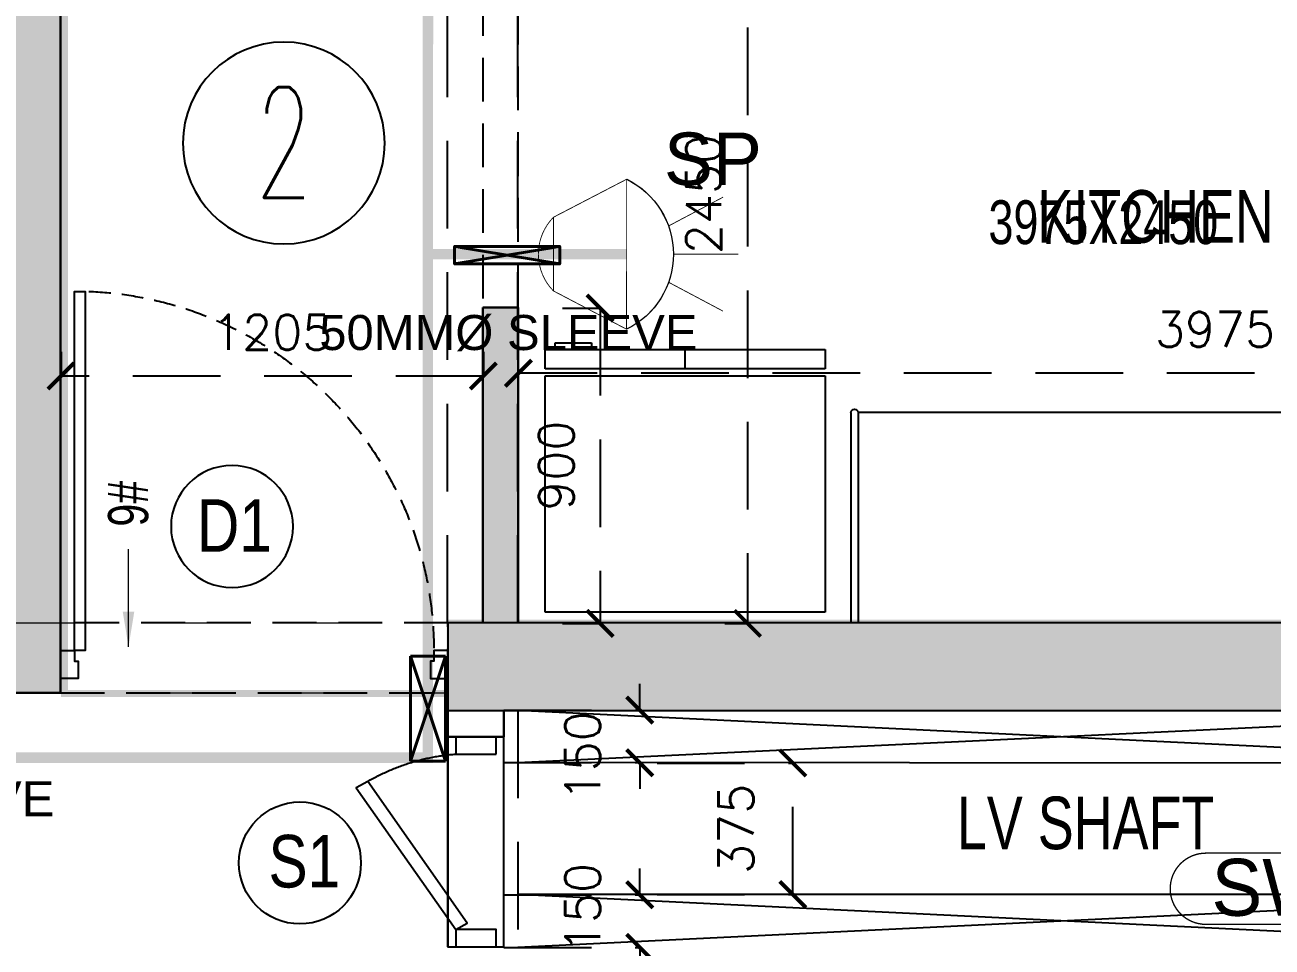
# Model space of a CAD drawing. Header units: millimetres. Extents: x 1135099 to 1230264, y -5736945 to -5695799.
# Drawn here: x 1206244 to 1209802, y -5711475 to -5708843 of the extents above; entities that cross this region are included whole.
import ezdxf
from ezdxf.enums import TextEntityAlignment as Align

# ---------------------------------------------------------------- set-up
doc = ezdxf.new("R2010")
doc.units = ezdxf.units.MM
doc.header["$LTSCALE"] = 1000
doc.header["$MEASUREMENT"] = 0
for name, pattern in [('2BHK-A - BACK$1$AUDIT_D_120904163729-0', [0]), ('2BHK-A - BACK$1$HIDDEN', [0.375, 0.25, -0.125]), ('AUDIT_D_120904163729-0', [0]), ('T8 - TYPICAL FLOOR CORE$0$HIDDEN', [0.375, 0.25, -0.125]), ('T8 - TYPICAL FLOOR CORE$0$HIDDEN2', [0.1875, 0.125, -0.0625]), ('T8(T9 IS SIMILAR) - DIMENSION & TEXTING$0$( Hidden )', [0.375, 0.25, -0.125]), ('T8(T9 IS SIMILAR) - DIMENSION & TEXTING$0$3BHK-D$0$HIDDEN', [0.375, 0.25, -0.125]), ('T8(T9 IS SIMILAR) - DIMENSION & TEXTING$0$CENTER2', [1.125, 0.75, -0.125, 0.125, -0.125]), ('T8(T9 IS SIMILAR) - DIMENSION & TEXTING$0$HIDDEN', [0.375, 0.25, -0.125]), ('T8(T9 IS SIMILAR) - DIMENSION & TEXTING$1$AUDIT_D_120904163729-0', [0]), ('T8(T9 IS SIMILAR)$0$$0$HIDDEN', [0.375, 0.25, -0.125]), ('T8(T9 IS SIMILAR)$0$HIDDEN', [0.375, 0.25, -0.125])]:
    doc.linetypes.add(name, pattern=pattern)
doc.layers.get('0').update_dxf_attribs({"linetype": 'AUDIT_D_120904163729-0'})
for name, color, linetype in [('2BHK-A - BACK$0$A-DOOR-FULL', 2, 'Continuous'), ('2BHK-A - BACK$0$a-KIT FIX', 251, 'Continuous'), ('2BHK-A - BACK$1$A-HATCH -160', 251, '2BHK-A - BACK$1$AUDIT_D_120904163729-0'), ('2BHK-A - BACK$1$CUT-OUT', 49, 'Continuous'), ('T8 - TYPICAL FLOOR CORE$0$A-DIMENSIONS', 2, 'T8 - TYPICAL FLOOR CORE$0$HIDDEN'), ('T8 - TYPICAL FLOOR CORE$0$A-DOOR', 1, 'Continuous'), ('T8 - TYPICAL FLOOR CORE$0$A-FLAT NOS.', 7, 'Continuous'), ('T8 - TYPICAL FLOOR CORE$0$A-RSP DOOR NO', 4, 'Continuous'), ('T8 - TYPICAL FLOOR CORE$0$a-window-no', 125, 'Continuous'), ('T8 - TYPICAL FLOOR CORE$0$BEAM', 5, 'T8 - TYPICAL FLOOR CORE$0$HIDDEN'), ('T8 - TYPICAL FLOOR CORE$0$CUT-OUT', 49, 'Continuous'), ('T8 - TYPICAL FLOOR CORE$0$Typical floor plan-$0$$0$A2-TYPICAL$0$a-door', 1, 'Continuous'), ('T8(T9 IS SIMILAR) - DIMENSION & TEXTING$0$A-DIMENSIONS', 2, 'T8(T9 IS SIMILAR) - DIMENSION & TEXTING$0$HIDDEN'), ('T8(T9 IS SIMILAR) - DIMENSION & TEXTING$0$A-FIRE FIGHTING', 7, 'T8(T9 IS SIMILAR) - DIMENSION & TEXTING$1$AUDIT_D_120904163729-0'), ('T8(T9 IS SIMILAR) - DIMENSION & TEXTING$1$a-window-no', 125, 'Continuous'), ('T8(T9 IS SIMILAR)$0$S-BEAM', 20, 'T8(T9 IS SIMILAR)$0$$0$HIDDEN'), ('T8_REFUGE COLUMNS$1$A-RCC COLS', 3, 'Continuous'), ('T8_TYPICAL COLUMNS$0$A-RCC COLS', 3, 'Continuous')]:
    doc.layers.add(name, color=color, linetype=linetype)
for name, color, linetype, lineweight in [('2BHK-A - BACK$1$A-WALL- 160', 6, 'Continuous', 30), ('T8 - TYPICAL FLOOR CORE$0$a-Text', 4, 'Continuous', 0), ('T8 - TYPICAL FLOOR CORE$0$A-WALL- 160', 6, 'Continuous', 30), ('T8 - TYPICAL FLOOR CORE$0$D&W', 8, 'Continuous', 25), ('T8(T9 IS SIMILAR) - DIMENSION & TEXTING$0$U-IPD-WS-FIRE', 1, 'Continuous', 40), ('T8(T9 IS SIMILAR) - DIMENSION & TEXTING$0$U-IPD-WS-SP', 1, 'Continuous', 5), ('T8(T9 IS SIMILAR) - DIMENSION & TEXTING$0$U-IPD-WS-TEXT', 7, 'Continuous', 0), ('T8(T9 IS SIMILAR) - DIMENSION & TEXTING$1$a-Text', 4, 'Continuous', 0), ('T8(T9 IS SIMILAR) - DIMENSION & TEXTING$1$a-TEXT -R SIZE', 4, 'Continuous', 0), ('T8(T9 IS SIMILAR) - DIMENSION & TEXTING$1$R0-18-10-2014-T1-1st Podium Floor Plan$0$Text', 2, 'Continuous', 0), ('T8(T9 IS SIMILAR)$0$D&W', 8, 'Continuous', 25), ('T8(T9 IS SIMILAR)$0$SCPL BEAM', 191, 'T8(T9 IS SIMILAR)$0$$0$HIDDEN', 13), ('T8_REFUGE COLUMNS$0$A-COLUMN NO size reduce', 81, 'Continuous', 25)]:
    doc.layers.add(name, color=color, linetype=linetype, lineweight=lineweight)
doc.layers.add('A-RERA CARPET AREA', color=30, linetype='Continuous', plot=False)
for name, color, linetype, lineweight, true_color in [('T8(T9 IS SIMILAR) - DIMENSION & TEXTING$0$U-IPD-SP-SLEV-100', 7, 'T8(T9 IS SIMILAR) - DIMENSION & TEXTING$0$CENTER2', 40, 0xdc3709), ('T8(T9 IS SIMILAR) - DIMENSION & TEXTING$0$U-IPD-SP-SLEV-50', 7, 'T8(T9 IS SIMILAR) - DIMENSION & TEXTING$0$3BHK-D$0$HIDDEN', 40, 0x2f0dd9), ('T8_REFUGE COLUMNS$1$COL-HATCH', 7, 'Continuous', 25, 0xa3a3a3)]:
    doc.layers.add(name, color=color, linetype=linetype, lineweight=lineweight, true_color=true_color)
doc.styles.add('T8 - TYPICAL FLOOR CORE$0$ARIAL ARROW', font='swisscl.ttf')
doc.styles.add('T8 - TYPICAL FLOOR CORE$0$DIM150', font='SIMPLEX.shx', dxfattribs={"width": 0.6})
doc.styles.add('T8 - TYPICAL FLOOR CORE$0$LODHA STANDERD', font='sanss___.ttf')
doc.styles.add('T8 - TYPICAL FLOOR CORE$0$Romans 1', font='romans.shx', dxfattribs={"height": 100})
doc.styles.add('T8(T9 IS SIMILAR) - DIMENSION & TEXTING$0$arial', font='sanss___.ttf')
doc.styles.add('T8(T9 IS SIMILAR) - DIMENSION & TEXTING$0$Romans 1', font='romans.shx', dxfattribs={"height": 100})
doc.styles.add('T8(T9 IS SIMILAR) - DIMENSION & TEXTING$1$ARIAL ARROW', font='swisscl.ttf')
doc.styles.add('T8(T9 IS SIMILAR) - DIMENSION & TEXTING$1$LODHA STANDERD', font='sanss___.ttf')
doc.styles.add('T8(T9 IS SIMILAR) - DIMENSION & TEXTING$1$Tahoma', font='tahoma.ttf')
doc.styles.add('T8_REFUGE COLUMNS$0$STANDARD', font='GOTHIC.TTF')
doc.dimstyles.new('T8 - TYPICAL FLOOR CORE$0$ALPINE S', dxfattribs={"dimscale": 0, "dimtxt": 100, "dimasz": 75, "dimexe": 0, "dimexo": 0, "dimgap": 75, "dimtad": 1, "dimdec": 0, "dimzin": 0, "dimdsep": 46, "dimtxsty": 'T8 - TYPICAL FLOOR CORE$0$Romans 1', "dimblk": 'T8 - TYPICAL FLOOR CORE$0$_ArchTick', "dimcen": 0.09, "dimclrd": 256, "dimclre": 256, "dimclrt": 7, "dimadec": 0, "dimazin": 0, "dimtfac": 1, "dimtdec": 0, "dimtofl": 0, "dimtmove": 1, "dimatfit": 0, "dimldrblk": 'T8 - TYPICAL FLOOR CORE$0$_Open90', "dimfxl": 1, "dimtolj": 1, "dimtzin": 0, "dimarcsym": 0})
doc.dimstyles.new('T8(T9 IS SIMILAR) - DIMENSION & TEXTING$0$ALPINE S', dxfattribs={"dimscale": 0, "dimtxt": 100, "dimasz": 75, "dimexe": 0, "dimexo": 0, "dimgap": 75, "dimtad": 1, "dimdec": 0, "dimzin": 0, "dimdsep": 46, "dimtxsty": 'T8(T9 IS SIMILAR) - DIMENSION & TEXTING$0$Romans 1', "dimblk": 'T8(T9 IS SIMILAR) - DIMENSION & TEXTING$0$_ArchTick', "dimcen": 0.09, "dimclrd": 256, "dimclre": 256, "dimclrt": 7, "dimadec": 0, "dimazin": 0, "dimtfac": 1, "dimtdec": 0, "dimtofl": 0, "dimtmove": 1, "dimatfit": 0, "dimldrblk": 'T8(T9 IS SIMILAR) - DIMENSION & TEXTING$0$_Open90', "dimfxl": 1, "dimtolj": 1, "dimtzin": 0, "dimarcsym": 0})
doc.dimstyles.new('T8(T9 IS SIMILAR) - DIMENSION & TEXTING$1$SAMATA STD', dxfattribs={"dimtxt": 100, "dimasz": 50, "dimexe": 50, "dimexo": 50, "dimgap": 10, "dimtad": 0, "dimdec": 0, "dimrnd": 5, "dimzin": 0, "dimdsep": 46, "dimtxsty": 'T8(T9 IS SIMILAR) - DIMENSION & TEXTING$1$Tahoma', "dimblk": 'T8(T9 IS SIMILAR) - DIMENSION & TEXTING$1$_Origin2', "dimcen": -50, "dimdle": 50, "dimclrd": 7, "dimclre": 7, "dimclrt": 7, "dimadec": 0, "dimazin": 0, "dimtfac": 1, "dimtdec": 0, "dimtmove": 1, "dimatfit": 3, "dimfxl": 150, "dimtfill": 1, "dimtolj": 1, "dimtzin": 0, "dimlwd": -1, "dimlwe": -1, "dimarcsym": 0})

# ---------------------------------------------------------------- blocks, each defined once
blk = doc.blocks.new('T8(T9 IS SIMILAR) - DIMENSION & TEXTING$1$WINDOW TAG')
at = {"layer": 'T8(T9 IS SIMILAR) - DIMENSION & TEXTING$1$a-window-no'}
blk.add_circle((0, 0), 174.1, dxfattribs=at)
at = {"layer": 'T8(T9 IS SIMILAR) - DIMENSION & TEXTING$1$a-window-no', "style": 'T8(T9 IS SIMILAR) - DIMENSION & TEXTING$1$LODHA STANDERD'}
blk.add_attdef('WINDOW', text='', height=150, dxfattribs=at).set_placement((11.3, 2.8), align=Align.MIDDLE_CENTER)
blk = doc.blocks.new('T8(T9 IS SIMILAR) - DIMENSION & TEXTING$0$_ArchTick')
at = {"color": 0, "linetype": 'ByBlock', "const_width": 0.15}
blk.add_lwpolyline([(-0.5, -0.5), (0.5, 0.5)], dxfattribs=at)
blk = doc.blocks.new('*D522')
at = {"layer": 'T8(T9 IS SIMILAR) - DIMENSION & TEXTING$0$A-DIMENSIONS', "linetype": 'T8(T9 IS SIMILAR) - DIMENSION & TEXTING$0$HIDDEN', "lineweight": -2, "transparency": 16777216}
for p, q in [((1206347.3, -5709776), (1206347.3, -5709845)), ((1207552.3, -5709776), (1207552.3, -5709845))]:
    blk.add_line(p, q, dxfattribs=at)
at = {"layer": 'T8(T9 IS SIMILAR) - DIMENSION & TEXTING$0$A-DIMENSIONS', "lineweight": -2, "transparency": 16777216}
blk.add_line((1207552.3, -5709845), (1206347.3, -5709845), dxfattribs=at)
at = {"layer": 'T8(T9 IS SIMILAR) - DIMENSION & TEXTING$0$A-DIMENSIONS', "linetype": 'ByBlock', "lineweight": -2, "transparency": 16777216, "xscale": 75, "yscale": 75, "zscale": 75, "rotation": 180}
blk.add_blockref('T8(T9 IS SIMILAR) - DIMENSION & TEXTING$0$_ArchTick', (1206347.3, -5709845), dxfattribs=at)
at = {"layer": 'T8(T9 IS SIMILAR) - DIMENSION & TEXTING$0$A-DIMENSIONS', "linetype": 'ByBlock', "lineweight": -2, "transparency": 16777216, "xscale": 75, "yscale": 75, "zscale": 75}
blk.add_blockref('T8(T9 IS SIMILAR) - DIMENSION & TEXTING$0$_ArchTick', (1207552.3, -5709845), dxfattribs=at)
at = {"layer": 'T8(T9 IS SIMILAR) - DIMENSION & TEXTING$0$A-DIMENSIONS', "color": 7, "linetype": 'ByBlock', "transparency": 16777216, "insert": (1206949.8, -5709720), "char_height": 100, "attachment_point": 5, "style": 'T8(T9 IS SIMILAR) - DIMENSION & TEXTING$0$Romans 1'}
blk.add_mtext('\\A1;1205', dxfattribs=at)
blk = doc.blocks.new('T8(T9 IS SIMILAR) - DIMENSION & TEXTING$0$_Open90')
at = {"color": 0, "linetype": 'ByBlock', "lineweight": -2}
for p, q in [((-0.5, 0.5), (0, 0)), ((0, 0), (-1, 0)), ((0, 0), (-0.5, -0.5))]:
    blk.add_line(p, q, dxfattribs=at)
blk = doc.blocks.new('*D523')
at = {"layer": 'T8(T9 IS SIMILAR) - DIMENSION & TEXTING$0$A-DIMENSIONS', "linetype": 'T8(T9 IS SIMILAR) - DIMENSION & TEXTING$0$HIDDEN', "lineweight": -2, "transparency": 16777216}
for p, q in [((1207777.6, -5709651), (1207885.3, -5709651)), ((1207777.6, -5710550.9), (1207885.3, -5710550.9))]:
    blk.add_line(p, q, dxfattribs=at)
at = {"layer": 'T8(T9 IS SIMILAR) - DIMENSION & TEXTING$0$A-DIMENSIONS', "lineweight": -2, "transparency": 16777216}
blk.add_line((1207885.3, -5709651), (1207885.3, -5710550.9), dxfattribs=at)
at = {"layer": 'T8(T9 IS SIMILAR) - DIMENSION & TEXTING$0$A-DIMENSIONS', "linetype": 'ByBlock', "lineweight": -2, "transparency": 16777216, "xscale": 75, "yscale": 75, "zscale": 75}
for p, rotation in [((1207885.3, -5709651), 90), ((1207885.3, -5710550.9), 270)]:
    blk.add_blockref('T8(T9 IS SIMILAR) - DIMENSION & TEXTING$0$_ArchTick', p, dxfattribs=dict(at, rotation=rotation))
at = {"layer": 'T8(T9 IS SIMILAR) - DIMENSION & TEXTING$0$A-DIMENSIONS', "color": 7, "linetype": 'ByBlock', "transparency": 16777216, "insert": (1207760.3, -5710100.9), "char_height": 100, "attachment_point": 5, "rotation": 90, "style": 'T8(T9 IS SIMILAR) - DIMENSION & TEXTING$0$Romans 1'}
blk.add_mtext('\\A1;900', dxfattribs=at)
blk = doc.blocks.new('*D525')
at = {"layer": 'T8(T9 IS SIMILAR) - DIMENSION & TEXTING$0$A-DIMENSIONS', "linetype": 'T8(T9 IS SIMILAR) - DIMENSION & TEXTING$0$HIDDEN', "lineweight": -2, "transparency": 16777216}
for p, q in [((1207652.3, -5709960.8), (1207652.3, -5709836.9)), ((1211627.3, -5709960.8), (1211627.3, -5709836.9))]:
    blk.add_line(p, q, dxfattribs=at)
at = {"layer": 'T8(T9 IS SIMILAR) - DIMENSION & TEXTING$0$A-DIMENSIONS', "lineweight": -2, "transparency": 16777216}
blk.add_line((1211627.3, -5709836.9), (1207652.3, -5709836.9), dxfattribs=at)
at = {"layer": 'T8(T9 IS SIMILAR) - DIMENSION & TEXTING$0$A-DIMENSIONS', "linetype": 'ByBlock', "lineweight": -2, "transparency": 16777216, "xscale": 75, "yscale": 75, "zscale": 75, "rotation": 180}
blk.add_blockref('T8(T9 IS SIMILAR) - DIMENSION & TEXTING$0$_ArchTick', (1207652.3, -5709836.9), dxfattribs=at)
at = {"layer": 'T8(T9 IS SIMILAR) - DIMENSION & TEXTING$0$A-DIMENSIONS', "linetype": 'ByBlock', "lineweight": -2, "transparency": 16777216, "xscale": 75, "yscale": 75, "zscale": 75}
blk.add_blockref('T8(T9 IS SIMILAR) - DIMENSION & TEXTING$0$_ArchTick', (1211627.3, -5709836.9), dxfattribs=at)
at = {"layer": 'T8(T9 IS SIMILAR) - DIMENSION & TEXTING$0$A-DIMENSIONS', "color": 7, "linetype": 'ByBlock', "transparency": 16777216, "insert": (1209639.8, -5709711.9), "char_height": 100, "attachment_point": 5, "style": 'T8(T9 IS SIMILAR) - DIMENSION & TEXTING$0$Romans 1'}
blk.add_mtext('\\A1;3975', dxfattribs=at)
blk = doc.blocks.new('*D527')
at = {"layer": 'T8(T9 IS SIMILAR) - DIMENSION & TEXTING$0$A-DIMENSIONS', "linetype": 'T8(T9 IS SIMILAR) - DIMENSION & TEXTING$0$HIDDEN', "lineweight": -2, "transparency": 16777216}
for p, q in [((1208241.2, -5708100.9), (1208306.1, -5708100.9)), ((1208241.2, -5710550.9), (1208306.1, -5710550.9))]:
    blk.add_line(p, q, dxfattribs=at)
at = {"layer": 'T8(T9 IS SIMILAR) - DIMENSION & TEXTING$0$A-DIMENSIONS', "lineweight": -2, "transparency": 16777216}
blk.add_line((1208306.1, -5708100.9), (1208306.1, -5710550.9), dxfattribs=at)
at = {"layer": 'T8(T9 IS SIMILAR) - DIMENSION & TEXTING$0$A-DIMENSIONS', "linetype": 'ByBlock', "lineweight": -2, "transparency": 16777216, "xscale": 75, "yscale": 75, "zscale": 75}
for p, rotation in [((1208306.1, -5708100.9), 90), ((1208306.1, -5710550.9), 270)]:
    blk.add_blockref('T8(T9 IS SIMILAR) - DIMENSION & TEXTING$0$_ArchTick', p, dxfattribs=dict(at, rotation=rotation))
at = {"layer": 'T8(T9 IS SIMILAR) - DIMENSION & TEXTING$0$A-DIMENSIONS', "color": 7, "linetype": 'ByBlock', "transparency": 16777216, "insert": (1208181.1, -5709325.9), "char_height": 100, "attachment_point": 5, "rotation": 90, "style": 'T8(T9 IS SIMILAR) - DIMENSION & TEXTING$0$Romans 1'}
blk.add_mtext('\\A1;2450', dxfattribs=at)
blk = doc.blocks.new('T8(T9 IS SIMILAR) - DIMENSION & TEXTING$0$SIDE SPRINKLER')
at = {"layer": 'T8(T9 IS SIMILAR) - DIMENSION & TEXTING$0$U-IPD-WS-SP', "const_width": 3, "elevation": 0}
for points in [[(-6847.2, -87791.6), (-7102.7, -87925.5)], [(-6700.4, -87955.9), (-6510.2, -87854.9)], [(-6683.5, -88053.8), (-6456.1, -88053.8)], [(-6847.2, -88315.9), (-7102.7, -88183.1)], [(-6700.2, -88152.7), (-6509.9, -88253.3)]]:
    blk.add_lwpolyline(points, dxfattribs=at)
for points in [[(-6847.2, -87791.6, 0.000405), (-6846.7, -88316.2, 0.623274), (-6846.7, -87792.3, 0.617961)], [(-7102.7, -87925.2, 0.001274), (-7102.7, -88183.1, -0.409371), (-7102.7, -87925.2, -0.617961)]]:
    blk.add_lwpolyline(points, format="xyb", dxfattribs=at)
at = {"layer": 'T8(T9 IS SIMILAR) - DIMENSION & TEXTING$0$U-IPD-WS-SP'}
for centre, start, end in [((-6975.2, -88053.8), 296.0387, 63.9613), ((-6975.2, -88053.8), 0, 63.9613), ((-6975.2, -88054.2), 296.1316, 0.0929)]:
    blk.add_arc(centre, 291.8, start, end, dxfattribs=at)
blk = doc.blocks.new('T8(T9 IS SIMILAR) - DIMENSION & TEXTING$0$A$C7A147FD6')
at = {"layer": 'T8(T9 IS SIMILAR) - DIMENSION & TEXTING$0$U-IPD-SP-SLEV-100', "ltscale": 0.5}
for points, elevation in [([(-108.3, 4730), (-108.3, 4430), (-8.3, 4430), (-8.3, 4730), (-108.3, 4730), (-8.3, 4430), (-108.3, 4430), (-8.3, 4730)], 0.6), ([(-107.9, 4730), (-107.9, 4430), (-7.9, 4430), (-7.9, 4730), (-107.9, 4730), (-7.9, 4430), (-107.9, 4430), (-7.9, 4730)], -1.3)]:
    blk.add_lwpolyline(points, dxfattribs=dict(at, elevation=elevation))
at = {"layer": 'T8(T9 IS SIMILAR) - DIMENSION & TEXTING$0$U-IPD-SP-SLEV-50', "linetype": 'ByBlock', "elevation": 0.4}
blk.add_lwpolyline([(317.9, 5898.7), (17.9, 5898.7), (17.9, 5848.7), (317.9, 5848.7), (317.9, 5898.7), (17.9, 5848.7), (317.9, 5848.7), (17.9, 5898.7)], dxfattribs=at)
at = {"layer": 'T8(T9 IS SIMILAR) - DIMENSION & TEXTING$0$U-IPD-WS-FIRE', "color": 9, "linetype": 'T8(T9 IS SIMILAR) - DIMENSION & TEXTING$0$( Hidden )', "ltscale": 2, "true_color": 0xafd9aa, "const_width": 30}
for points, elevation in [([(5416.1, 12094.5), (5678.3, 12094.5), (5678.2, 10254.7), (4030.8, 10254.8), (3869.2, 10254.8), (3869.1, 8762.1), (3869.1, 7119), (-58.2, 7119.2), (-58.4, 4440), (-2302, 4440)], -1.3), ([(508.7, 5876.6), (-58.3, 5876.6)], 0.4)]:
    blk.add_lwpolyline(points, dxfattribs=dict(at, elevation=elevation))
at = {"layer": 'T8(T9 IS SIMILAR) - DIMENSION & TEXTING$0$U-IPD-WS-FIRE', "xscale": -0.8162240268536692, "yscale": 0.8162240268536692, "zscale": 0.8162240268536692, "rotation": 179.9973893578731}
blk.add_blockref('T8(T9 IS SIMILAR) - DIMENSION & TEXTING$0$SIDE SPRINKLER', (6094.1, -65995.4, 0.4), dxfattribs=at)
at = {"layer": 'T8(T9 IS SIMILAR) - DIMENSION & TEXTING$0$U-IPD-WS-TEXT', "style": 'T8(T9 IS SIMILAR) - DIMENSION & TEXTING$0$arial'}
for s, width, insert, char_height, attachment_point, rotation in [('SP', 0.382, (894.6, 6223.7, -0.3), 150, 3, 359.9975), ('50MM%%C SLEEVE', 1876.047, (710.9, 5703.1, 2.3), 100, 3, 0.0013), ('100MM%%C SLEEVE', 1876.047, (-2280.8, 4372.7, -1.5), 100, 1, 359.9999)]:
    blk.add_mtext_dynamic_manual_height_columns(s, width=width, gutter_width=0.75, heights=[0], dxfattribs=dict(at, insert=insert, char_height=char_height, attachment_point=attachment_point, rotation=rotation))
blk = doc.blocks.new('T8(T9 IS SIMILAR) - DIMENSION & TEXTING$1$_Origin2')
at = {"color": 0, "linetype": 'ByBlock', "lineweight": -2}
blk.add_line((-0.5, 0), (-1, 0), dxfattribs=at)
for radius in [0.5, 0.25]:
    blk.add_circle((0, 0), radius, dxfattribs=at)
blk = doc.blocks.new('T8_REFUGE COLUMNS')
at = {"layer": 'T8_REFUGE COLUMNS$1$COL-HATCH', "linetype": 'ByBlock'}
h = blk.add_hatch(color=256, dxfattribs=at)
h.dxf.hatch_style = 1
h.paths.add_polyline_path([(1207452.1, -5710799.9), (1211787.1, -5710799.9), (1211787.1, -5710549.9), (1207452.1, -5710549.9)])
at = {"layer": 'T8_REFUGE COLUMNS$0$A-COLUMN NO size reduce', "linetype": 'ByBlock', "const_width": 3.9}
blk.add_lwpolyline([(1209614.8, -5711409.9, -1), (1209614.8, -5711206.7), (1210210.6, -5711206.7, -1), (1210210.6, -5711409.9)], format="xyb", close=True, dxfattribs=at)
at = {"layer": 'T8_REFUGE COLUMNS$1$A-RCC COLS', "linetype": 'ByBlock'}
blk.add_lwpolyline([(1207452.1, -5710799.9), (1211787.1, -5710799.9), (1211787.1, -5710549.9), (1207452.1, -5710549.9)], close=True, dxfattribs=at)
at = {"layer": 'T8_REFUGE COLUMNS$0$A-COLUMN NO size reduce', "linetype": 'ByBlock', "insert": (1209631, -5711223), "char_height": 162.5, "attachment_point": 1, "style": 'T8_REFUGE COLUMNS$0$STANDARD'}
blk.add_mtext_dynamic_manual_height_columns('SW27', width=444.685, gutter_width=500, heights=[0], dxfattribs=at)
blk = doc.blocks.new('T8_TYPICAL COLUMNS')
at = {"layer": 'T8_TYPICAL COLUMNS$0$A-RCC COLS', "linetype": 'ByBlock'}
blk.add_blockref('T8_REFUGE COLUMNS', (0, 0), dxfattribs=at)
blk = doc.blocks.new('*U741')
for points in [[(-40, 0), (0, 0), (0, 30), (10, 30), (10, 80), (-40, 80)], [(1065, 0), (1025, 0), (1025, 30), (1015, 30), (1015, 80), (1065, 80)], [(0, 0), (0, -1025), (30, -1025), (30, 0)]]:
    blk.add_lwpolyline(points, close=True)
at = {"color": 0, "linetype": 'ByBlock', "ltscale": 0.25}
blk.add_arc((-1.5, 0.6), 1026.5, 272.373, 359.9653, dxfattribs=at)
blk = doc.blocks.new('2BHK-A - BACK$0$FRIDGE')
at = {"linetype": 'ByBlock'}
blk.add_line((-146171.8, 411873), (-146116.8, 411873), dxfattribs=at)
at = {"layer": '2BHK-A - BACK$0$a-KIT FIX'}
for p, q in [((-146866.2, 411473.3), (-146866.2, 412272.7)), ((-146866.2, 412272.7), (-146191.7, 412272.7)), ((-146191.7, 412272.7), (-146191.7, 411473.3)), ((-146171.8, 411473.3), (-146171.8, 412272.7)), ((-146171.8, 412272.7), (-146116.8, 412272.7)), ((-146116.8, 412272.7), (-146116.8, 411473.3)), ((-146116.8, 412140.6), (-146116.8, 412244)), ((-146116.8, 412244), (-146097.1, 412244)), ((-146097.1, 412244), (-146097.1, 412140.6)), ((-146097.1, 412140.6), (-146116.8, 412140.6)), ((-146191.7, 411473.3), (-146866.2, 411473.3)), ((-146116.8, 411473.3), (-146171.8, 411473.3))]:
    blk.add_line(p, q, dxfattribs=at)
blk = doc.blocks.new('2BHK-A - BACK')
at = {"layer": '2BHK-A - BACK$1$A-HATCH -160', "linetype": 'ByBlock'}
h = blk.add_hatch(dxfattribs=at)
h.set_pattern_fill('ZIGZAG', color=256, scale=250)
h.set_pattern_definition([(9e-15, (-0.22, 0.45), (31.25, 31.25), [31.25, -31.25]), (90, (31.03, 0.45), (-31.25, 31.25), [31.25, -31.25])])
h.paths.add_polyline_path([(1196642.1, -5706299.9), (1198342.2, -5706299.9), (1198342.2, -5706399.9), (1196642.1, -5706399.9)])
h.paths.add_polyline_path([(1199382.6, -5705299.9), (1199382.6, -5705199.9), (1201592.2, -5705199.9), (1201592.2, -5705299.9), (1200442.1, -5705299.9), (1200442.1, -5705399.9), (1200342.1, -5705399.9), (1200342.1, -5705299.9)])
h.paths.add_polyline_path([(1200442.1, -5706399.9), (1201341.8, -5706399.9), (1201341.8, -5706299.9), (1200442.1, -5706299.9)])
h.paths.add_polyline_path([(1202091.8, -5706299.9), (1202691.8, -5706299.9), (1202691.8, -5706399.9), (1202091.8, -5706399.9)])
h.paths.add_polyline_path([(1204892.1, -5708749.5), (1204992.1, -5708749.5), (1204992.1, -5707999.9), (1204892.1, -5707999.9)])
h.paths.add_polyline_path([(1204892.1, -5709649.5), (1204992.1, -5709649.5), (1204992.1, -5710549.5), (1204892.1, -5710549.5)])
h.paths.add_polyline_path([(1200142, -5708600.5), (1200257, -5708600.5), (1200257.1, -5708700.5), (1200042, -5708700.5), (1200042, -5708099.9), (1200142, -5708099.9)])
h.paths.add_polyline_path([(1202792.1, -5701189.9), (1203427.1, -5701189.9), (1203427.1, -5701089.9), (1202792.1, -5701089.9)])
h = blk.add_hatch(dxfattribs=at)
h.set_pattern_fill('HEX', color=256, scale=150)
h.set_pattern_definition([(9e-15, (-0.22, 0.45), (0, 32.47595264), [18.75, -37.5]), (120, (-0.22, 0.45), (-28.125, -16.23797632), [18.75, -37.5]), (60, (18.53, 0.45), (-28.125, 16.23797632), [18.75, -37.5])])
h.paths.add_polyline_path([(1206347.1, -5702324.3), (1206197.1, -5702324.3), (1206197.1, -5710748.8), (1206347.1, -5710748.8)])
at = {"layer": '2BHK-A - BACK$0$a-KIT FIX', "color": 1}
for p, q in [((1200917.1, -5709949.5), (1203922.1, -5709949.5)), ((1203922.1, -5709949.8), (1203922.1, -5710549.5)), ((1203942.1, -5709949.5), (1203942.1, -5710549.5)), ((1203942.1, -5709949.5), (1203942.1, -5709949.5)), ((1203942.1, -5709949.8), (1203942.1, -5710549.5))]:
    blk.add_line(p, q, dxfattribs=at)
blk.add_arc((1203932.1, -5709949.8), 10, 0, 180, dxfattribs=at)
at = {"layer": '2BHK-A - BACK$1$A-WALL- 160', "linetype": 'ByBlock'}
for p, q in [((1206197.1, -5702324.3), (1206197.1, -5710748.8)), ((1206347.1, -5702324.3), (1206347.1, -5710748.8)), ((1204892.1, -5710549.5), (1204892.1, -5709649.5)), ((1204892.1, -5709649.5), (1204992.1, -5709649.5)), ((1204992.1, -5710549.5), (1204992.1, -5709649.5))]:
    blk.add_line(p, q, dxfattribs=at)
blk.add_lwpolyline([(1206347.1, -5702324.3), (1206347.1, -5710748.8), (1206197.1, -5710748.8), (1206197.1, -5702324.3)], dxfattribs=at)
at = {"layer": '2BHK-A - BACK$1$CUT-OUT', "linetype": '2BHK-A - BACK$1$HIDDEN', "ltscale": 0.5}
for points in [[(1204992.1, -5709649.5), (1204892.1, -5709649.5), (1204892.1, -5708749.5), (1204992.1, -5708749.5)], [(1205092.1, -5710748.8), (1205092.1, -5710549.9), (1206197.1, -5710549.9), (1206197.1, -5710748.8)]]:
    blk.add_lwpolyline(points, close=True, dxfattribs=at)
at = {"layer": '2BHK-A - BACK$0$A-DOOR-FULL', "linetype": '2BHK-A - BACK$1$HIDDEN', "rotation": 180}
blk.add_blockref('*U741', (1206157.1, -5710628.8), dxfattribs=at)
at = {"layer": '2BHK-A - BACK$0$a-KIT FIX', "extrusion": (0, 0, -1), "zscale": -1, "rotation": 90}
blk.add_blockref('2BHK-A - BACK$0$FRIDGE', (-792542.1, -5563653), dxfattribs=at)
blk = doc.blocks.new('T8 - TYPICAL FLOOR CORE$0$gdx')
at = {"linetype": 'T8 - TYPICAL FLOOR CORE$0$HIDDEN2', "ltscale": 10}
blk.add_lwpolyline([(13990.9, 8157, 0.113319), (14200.1, 8092, 0.860704)], format="xyb", dxfattribs=at)
at = {"layer": 'T8 - TYPICAL FLOOR CORE$0$A-DOOR', "linetype": 'Continuous', "ltscale": 5}
blk.add_lwpolyline([(14200.1, 8509.4), (14227.4, 8494.1), (13990.9, 8157), (13963.7, 8172.3)], close=True, dxfattribs=at)
at = {"layer": 'T8 - TYPICAL FLOOR CORE$0$Typical floor plan-$0$$0$A2-TYPICAL$0$a-door', "color": 4}
for points in [[(14200.1, 8509.4), (14200.1, 8550.7), (14295.9, 8550.7), (14295.9, 8509.4)], [(14295.9, 8092), (14295.9, 8050.7), (14200.1, 8050.7), (14200.1, 8092)]]:
    blk.add_lwpolyline(points, close=True, dxfattribs=at)
blk = doc.blocks.new('T8 - TYPICAL FLOOR CORE$0$WINDOW TAG')
at = {"layer": 'T8 - TYPICAL FLOOR CORE$0$a-window-no'}
blk.add_circle((0, 0), 174.1, dxfattribs=at)
at = {"layer": 'T8 - TYPICAL FLOOR CORE$0$a-window-no', "style": 'T8 - TYPICAL FLOOR CORE$0$LODHA STANDERD'}
blk.add_attdef('WINDOW', text='', height=150, dxfattribs=at).set_placement((11.3, 2.8), align=Align.MIDDLE_CENTER)
blk = doc.blocks.new('T8 - TYPICAL FLOOR CORE$0$Door-Tag')
at = {"layer": 'T8 - TYPICAL FLOOR CORE$0$A-RSP DOOR NO'}
blk.add_circle((0, 0.0009), 0.16, dxfattribs=at)
at = {"layer": 'T8 - TYPICAL FLOOR CORE$0$A-RSP DOOR NO', "style": 'T8 - TYPICAL FLOOR CORE$0$DIM150', "width": 0.6}
blk.add_attdef('DOOR-NO', text='', height=0.16, dxfattribs=at).set_placement((258.6178, 64.0008), align=Align.MIDDLE_CENTER)
blk = doc.blocks.new('T8 - TYPICAL FLOOR CORE$0$_ArchTick')
at = {"color": 0, "linetype": 'ByBlock', "const_width": 0.15}
blk.add_lwpolyline([(-0.5, -0.5), (0.5, 0.5)], dxfattribs=at)
blk = doc.blocks.new('*D884')
at = {"layer": 'T8 - TYPICAL FLOOR CORE$0$A-DIMENSIONS', "lineweight": -2, "transparency": 16777216}
for p, q in [((1207999.8, -5710798.6), (1207999.8, -5710723.6)), ((1207999.8, -5710948.5), (1207999.8, -5711023.5))]:
    blk.add_line(p, q, dxfattribs=at)
at = {"layer": 'T8 - TYPICAL FLOOR CORE$0$A-DIMENSIONS', "linetype": 'T8 - TYPICAL FLOOR CORE$0$HIDDEN', "lineweight": -2, "transparency": 16777216}
for p, q in [((1207612.2, -5710798.6), (1207999.8, -5710798.6)), ((1207612.2, -5710948.5), (1207999.8, -5710948.5))]:
    blk.add_line(p, q, dxfattribs=at)
at = {"layer": 'T8 - TYPICAL FLOOR CORE$0$A-DIMENSIONS', "linetype": 'ByBlock', "lineweight": -2, "transparency": 16777216, "xscale": 75, "yscale": 75, "zscale": 75}
for p, rotation in [((1207999.8, -5710798.6), 270), ((1207999.8, -5710948.5), 90)]:
    blk.add_blockref('T8 - TYPICAL FLOOR CORE$0$_ArchTick', p, dxfattribs=dict(at, rotation=rotation))
at = {"layer": 'T8 - TYPICAL FLOOR CORE$0$A-DIMENSIONS', "color": 7, "linetype": 'ByBlock', "transparency": 16777216, "insert": (1207837.3, -5710930.1), "char_height": 100, "attachment_point": 5, "rotation": 90, "style": 'T8 - TYPICAL FLOOR CORE$0$Romans 1'}
blk.add_mtext('\\A1;150', dxfattribs=at)
blk = doc.blocks.new('T8 - TYPICAL FLOOR CORE$0$_Open90')
at = {"color": 0, "linetype": 'ByBlock', "lineweight": -2}
for p, q in [((-0.5, 0.5), (0, 0)), ((0, 0), (-1, 0)), ((0, 0), (-0.5, -0.5))]:
    blk.add_line(p, q, dxfattribs=at)
blk = doc.blocks.new('*D890')
at = {"layer": 'T8 - TYPICAL FLOOR CORE$0$A-DIMENSIONS', "linetype": 'T8 - TYPICAL FLOOR CORE$0$HIDDEN', "lineweight": -2, "transparency": 16777216}
for p, q in [((1208049.1, -5710949.5), (1208436.7, -5710949.5)), ((1208049.1, -5711324.6), (1208436.7, -5711324.6))]:
    blk.add_line(p, q, dxfattribs=at)
at = {"layer": 'T8 - TYPICAL FLOOR CORE$0$A-DIMENSIONS', "lineweight": -2, "transparency": 16777216}
blk.add_line((1208436.7, -5711324.6), (1208436.7, -5710949.5), dxfattribs=at)
at = {"layer": 'T8 - TYPICAL FLOOR CORE$0$A-DIMENSIONS', "linetype": 'ByBlock', "lineweight": -2, "transparency": 16777216, "xscale": 75, "yscale": 75, "zscale": 75}
for p, rotation in [((1208436.7, -5710949.5), 90), ((1208436.7, -5711324.6), 270)]:
    blk.add_blockref('T8 - TYPICAL FLOOR CORE$0$_ArchTick', p, dxfattribs=dict(at, rotation=rotation))
at = {"layer": 'T8 - TYPICAL FLOOR CORE$0$A-DIMENSIONS', "color": 7, "linetype": 'ByBlock', "transparency": 16777216, "insert": (1208274.2, -5711137.4), "char_height": 100, "attachment_point": 5, "rotation": 90, "style": 'T8 - TYPICAL FLOOR CORE$0$Romans 1'}
blk.add_mtext('\\A1;375', dxfattribs=at)
blk = doc.blocks.new('*D891')
at = {"layer": 'T8 - TYPICAL FLOOR CORE$0$A-DIMENSIONS', "lineweight": -2, "transparency": 16777216}
for p, q in [((1207999.8, -5711325.6), (1207999.8, -5711250.6)), ((1207999.8, -5711475.5), (1207999.8, -5711550.5))]:
    blk.add_line(p, q, dxfattribs=at)
at = {"layer": 'T8 - TYPICAL FLOOR CORE$0$A-DIMENSIONS', "linetype": 'T8 - TYPICAL FLOOR CORE$0$HIDDEN', "lineweight": -2, "transparency": 16777216}
for p, q in [((1207612.2, -5711325.6), (1207999.8, -5711325.6)), ((1207612.2, -5711475.5), (1207999.8, -5711475.5))]:
    blk.add_line(p, q, dxfattribs=at)
at = {"layer": 'T8 - TYPICAL FLOOR CORE$0$A-DIMENSIONS', "linetype": 'ByBlock', "lineweight": -2, "transparency": 16777216, "xscale": 75, "yscale": 75, "zscale": 75}
for p, rotation in [((1207999.8, -5711325.6), 270), ((1207999.8, -5711475.5), 90)]:
    blk.add_blockref('T8 - TYPICAL FLOOR CORE$0$_ArchTick', p, dxfattribs=dict(at, rotation=rotation))
at = {"layer": 'T8 - TYPICAL FLOOR CORE$0$A-DIMENSIONS', "color": 7, "linetype": 'ByBlock', "transparency": 16777216, "insert": (1207837.3, -5711363.1), "char_height": 100, "attachment_point": 5, "rotation": 90, "style": 'T8 - TYPICAL FLOOR CORE$0$Romans 1'}
blk.add_mtext('\\A1;150', dxfattribs=at)
blk = doc.blocks.new('T8(T9 IS SIMILAR) - DIMENSION & TEXTING')
at = {"layer": 'T8(T9 IS SIMILAR) - DIMENSION & TEXTING$0$A-FIRE FIGHTING', "linetype": 'ByBlock'}
blk.add_blockref('T8(T9 IS SIMILAR) - DIMENSION & TEXTING$0$A$C7A147FD6', (1207452.3, -5715374), dxfattribs=at)
at = {"layer": 'T8(T9 IS SIMILAR) - DIMENSION & TEXTING$1$a-window-no'}
ref = blk.add_blockref('T8(T9 IS SIMILAR) - DIMENSION & TEXTING$1$WINDOW TAG', (1206835.2, -5710274.4), dxfattribs=dict(at, xscale=-1))
ref.add_attrib('WINDOW', 'D1', dxfattribs={"height": 150, "style": 'T8(T9 IS SIMILAR) - DIMENSION & TEXTING$1$LODHA STANDERD', "width": 0.8}).set_placement((1206842.1, -5710271.6), align=Align.MIDDLE_CENTER)
at = {"layer": 'T8(T9 IS SIMILAR) - DIMENSION & TEXTING$1$a-Text', "style": 'T8(T9 IS SIMILAR) - DIMENSION & TEXTING$1$ARIAL ARROW'}
blk.add_text('KITCHEN', height=150, dxfattribs=at).set_placement((1209132.6, -5709464.7))
at = {"layer": 'T8(T9 IS SIMILAR) - DIMENSION & TEXTING$1$a-TEXT -R SIZE', "color": 2, "style": 'T8(T9 IS SIMILAR) - DIMENSION & TEXTING$1$ARIAL ARROW'}
blk.add_text('3975X2450', height=125, dxfattribs=at).set_placement((1208993.3, -5709468.6))
at = {"layer": 'T8(T9 IS SIMILAR) - DIMENSION & TEXTING$1$R0-18-10-2014-T1-1st Podium Floor Plan$0$Text', "insert": (1206596.1, -5710143.7), "char_height": 114.75, "width": 251.09, "attachment_point": 1, "rotation": 270, "style": 'T8(T9 IS SIMILAR) - DIMENSION & TEXTING$1$ARIAL ARROW'}
blk.add_mtext('#6', dxfattribs=at)
at = {"layer": 'T8(T9 IS SIMILAR) - DIMENSION & TEXTING$0$A-DIMENSIONS', "linetype": 'ByBlock'}
for base, p1, p2, angle, picture, middle in [((1208306.1, -5710550.9), (1208241.2, -5708100.9), (1208241.2, -5710550.9), 270, '*D527', (1208181.1, -5709325.9)), ((1207885.3, -5710550.9), (1207777.6, -5709651), (1207777.6, -5710550.9), 270, '*D523', (1207760.3, -5710100.9)), ((1207652.3, -5709836.9), (1211627.3, -5709960.8), (1207652.3, -5709960.8), 180, '*D525', (1209639.8, -5709711.9)), ((1206347.3, -5709845), (1207552.3, -5709776), (1206347.3, -5709776), 180, '*D522', (1206949.8, -5709720))]:
    dim = blk.add_linear_dim(base=base, p1=p1, p2=p2, angle=angle, dimstyle='T8(T9 IS SIMILAR) - DIMENSION & TEXTING$0$ALPINE S', override={"dimscale": 1, "dimfxl": 5, "dimarcsym": 1}, dxfattribs=at)
    dim.commit()
    dim.dimension.update_dxf_attribs({"geometry": picture, "text_midpoint": middle})
at = {"layer": 'T8(T9 IS SIMILAR) - DIMENSION & TEXTING$1$R0-18-10-2014-T1-1st Podium Floor Plan$0$Text'}
blk.add_leader([(1206539.9, -5710617.7, 0.7), (1206539.9, -5710367.6, 0.7), (1206539.9, -5710338.8, 0.7)], dimstyle='T8(T9 IS SIMILAR) - DIMENSION & TEXTING$1$SAMATA STD', override={"dimasz": 100, "dimclrd": 2, "dimfxlon": 1, "dimarcsym": 1}, dxfattribs=at)
blk = doc.blocks.new('T8 - TYPICAL FLOOR CORE')
at = {"layer": 'T8 - TYPICAL FLOOR CORE$0$A-WALL- 160', "linetype": 'ByBlock'}
for p, q in [((1207452.2, -5710799.6), (1207452.2, -5710874.5)), ((1207612.2, -5710799.6), (1207612.2, -5710874.5)), ((1207452.2, -5710874.5), (1207612.2, -5710874.5))]:
    blk.add_line(p, q, dxfattribs=at)
at = {"layer": 'T8 - TYPICAL FLOOR CORE$0$BEAM', "linetype": 'ByBlock'}
for p, q in [((1207452.3, -5711474), (1207452.2, -5710799.9)), ((1207612.3, -5711474), (1207612.2, -5710799.6))]:
    blk.add_line(p, q, dxfattribs=at)
at = {"layer": 'T8 - TYPICAL FLOOR CORE$0$CUT-OUT'}
for p, q in [((1210752.1, -5710950.1, 0), (1207652.1, -5710799.9)), ((1207652.1, -5710948.5), (1210752.1, -5710799.9)), ((1210752.1, -5710950.1, 0), (1207652.1, -5710948.5, 0)), ((1210752.1, -5711324.6, 0), (1207652.1, -5711324.6, 0)), ((1210752.1, -5711474.6, 0), (1207652.1, -5711324.6, 0)), ((1207652.1, -5711474.9), (1210752.1, -5711324.6, 0))]:
    blk.add_line(p, q, dxfattribs=at)
at = {"layer": 'T8 - TYPICAL FLOOR CORE$0$D&W', "linetype": 'ByBlock'}
blk.add_lwpolyline([(1207452.3, -5710874.5), (1207452.1, -5711474.5), (1207612.2, -5711474.5), (1207612.2, -5710874.5)], close=True, dxfattribs=at)
at = {"xscale": -1.199999827970114, "yscale": 1.199999827970114, "zscale": 1.199999827970114, "rotation": 180}
blk.add_blockref('T8 - TYPICAL FLOOR CORE$0$gdx', (1190434.7, -5701213.7), dxfattribs=at)
at = {"layer": 'T8 - TYPICAL FLOOR CORE$0$A-FLAT NOS.'}
ref = blk.add_blockref('T8 - TYPICAL FLOOR CORE$0$Door-Tag', (1206984.4, -5709178.9), dxfattribs=dict(at, xscale=-1800, yscale=1800, zscale=1800, rotation=180))
ref.add_attrib('DOOR-NO', '2', dxfattribs={"layer": 'T8 - TYPICAL FLOOR CORE$0$A-RSP DOOR NO', "height": 315, "style": 'T8 - TYPICAL FLOOR CORE$0$DIM150', "width": 0.6}).set_placement((1206984.4, -5709178.9), align=Align.MIDDLE_CENTER)
at = {"layer": 'T8 - TYPICAL FLOOR CORE$0$a-window-no'}
ref = blk.add_blockref('T8 - TYPICAL FLOOR CORE$0$WINDOW TAG', (1207030.4, -5711234.7), dxfattribs=at)
ref.add_attrib('WINDOW', 'S1', dxfattribs={"height": 150, "style": 'T8 - TYPICAL FLOOR CORE$0$LODHA STANDERD', "width": 0.8}).set_placement((1207043.1, -5711229.7), align=Align.MIDDLE_CENTER)
at = {"layer": 'T8 - TYPICAL FLOOR CORE$0$a-Text', "linetype": 'ByBlock', "insert": (1208355.4, -5711197.6), "char_height": 150, "width": 1803.471, "attachment_point": 7, "style": 'T8 - TYPICAL FLOOR CORE$0$ARIAL ARROW'}
blk.add_mtext('\\pi549.14706;LV SHAFT', dxfattribs=at)
at = {"layer": 'T8 - TYPICAL FLOOR CORE$0$A-DIMENSIONS', "linetype": 'ByBlock'}
for base, p1, p2, angle, picture, middle in [((1207999.8, -5710948.5), (1207612.2, -5710798.6), (1207612.2, -5710948.5), 90, '*D884', (1207962.3, -5710930.1)), ((1208436.7, -5710949.5), (1208049.1, -5711324.6), (1208049.1, -5710949.5), 270, '*D890', (1208399.2, -5711137.4)), ((1207999.8, -5711325.6), (1207612.2, -5711475.5), (1207612.2, -5711325.6), 270, '*D891', (1207962.3, -5711363.1))]:
    dim = blk.add_linear_dim(base=base, p1=p1, p2=p2, angle=angle, dimstyle='T8 - TYPICAL FLOOR CORE$0$ALPINE S', override={"dimscale": 1, "dimfxl": 5, "dimarcsym": 1}, dxfattribs=at)
    dim.commit()
    dim.dimension.update_dxf_attribs({"geometry": picture, "text_midpoint": middle, "dimtype": 128})
blk = doc.blocks.new('T8(T9 IS SIMILAR)')
at = {"layer": 'T8(T9 IS SIMILAR)$0$D&W', "linetype": 'ByBlock'}
blk.add_blockref('2BHK-A - BACK', (0, 0), dxfattribs=at)
at = {"layer": 'T8(T9 IS SIMILAR)$0$D&W', "linetype": 'ByBlock', "xscale": -1}
blk.add_blockref('2BHK-A - BACK', (2412544.6, 0), dxfattribs=at)
at = {"layer": 'T8(T9 IS SIMILAR)$0$D&W', "linetype": 'ByBlock'}
blk.add_blockref('T8 - TYPICAL FLOOR CORE', (0, 0), dxfattribs=at)
at = {"layer": 'T8(T9 IS SIMILAR)$0$S-BEAM'}
for p, q in [((1207451.8, -5710549.3, 0.1), (1207451.7, -5708099.2, 0)), ((1207651.8, -5710549.3, 0.1), (1207651.7, -5708099.2, 0)), ((1207451.8, -5710799, -0.1), (1207451.8, -5711473.3)), ((1207651.8, -5710799.4, 0.1), (1207651.8, -5711473.3))]:
    blk.add_line(p, q, dxfattribs=at)
at = {"layer": 'T8(T9 IS SIMILAR)$0$SCPL BEAM', "linetype": 'T8(T9 IS SIMILAR)$0$HIDDEN'}
for p, q in [((1205091.8, -5710549.2), (1207451.8, -5710549.2)), ((1205091.8, -5710749.2), (1207451.7, -5710749.2))]:
    blk.add_line(p, q, dxfattribs=at)
at = {"layer": 'T8(T9 IS SIMILAR)$0$D&W', "linetype": 'ByBlock'}
blk.add_blockref('T8_TYPICAL COLUMNS', (0, 0), dxfattribs=at)

msp = doc.modelspace()

# ---------------------------------------------------------------- linework, layer by layer
at = {"layer": 'A-RERA CARPET AREA', "const_width": 20, "elevation": 0.3}
msp.add_lwpolyline([(1206357.1, -5710750.6), (1207457.2, -5710750.6), (1207457.2, -5710550.6), (1210812.5, -5710550.5), (1210812.5, -5708100.3), (1211628.1, -5708100.3), (1211628.1, -5707850.6), (1212107.3, -5707850.6), (1212107.4, -5706301.1), (1213457.1, -5706301.1), (1213457.1, -5707851.4), (1215907.3, -5707851.5), (1215907.3, -5706301), (1216807.7, -5706300.9), (1216807.6, -5702350.9), (1213161.9, -5702350.9), (1213161.9, -5701252), (1210057.2, -5701252), (1210057.2, -5702326), (1209282.4, -5702326), (1209282.3, -5702166), (1206657.2, -5702166), (1206657.2, -5702166), (1206357.2, -5702166)], close=True, dxfattribs=at)

# ---------------------------------------------------------------- next in the draw order: block references
at = {"linetype": 'ByBlock'}
msp.add_blockref('T8(T9 IS SIMILAR)', (-1.4, 0.2, -0.6), dxfattribs=at)

# ---------------------------------------------------------------- next in the draw order: block references
msp.add_blockref('T8(T9 IS SIMILAR) - DIMENSION & TEXTING', (0, 0), dxfattribs=at)

doc.saveas('drawing.dxf')
